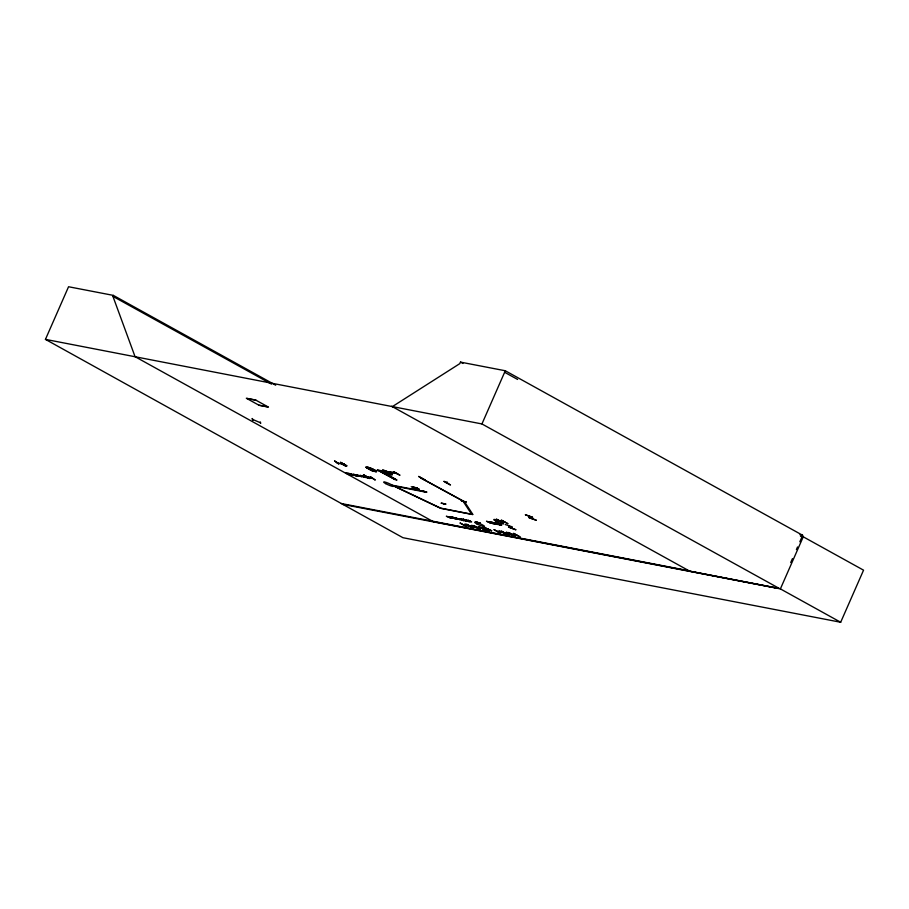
<?xml version="1.0" encoding="UTF-8"?>
<svg xmlns="http://www.w3.org/2000/svg" width="909" height="909" viewBox="0 0 909 909"><rect width="100%" height="100%" fill="white"/><g stroke="black" fill="none" stroke-linecap="round" stroke-linejoin="round"><path stroke-width="1.36" d="M260.69 423.435L260.451 422.06M346.09 466.34L341.67 463.34L345.704 466.237M426.707 492.087L421.742 490.883L426.719 492.042M480.202 523.073L475.589 522.061L480.293 522.982M370.372 476.827L374.928 479.816M370.633 476.918L375.19 480.02M365.736 467.181L372.27 470.805L365.918 467.237M425.173 480.066L418.617 476.407L425.253 480.1M443.956 481.361L450.489 484.986L444.149 481.406M507.926 523.675L501.302 520.107L507.665 523.641M464.965 523.879L471.362 527.413M478.748 526.584L485.133 530.14L478.748 526.595M498.973 530.549L505.563 534.151M506.427 532.049L512.551 535.549M513.562 533.39L520.141 536.969L513.744 533.435M368.759 468.885A5.363 0.773 23.7 0 1 369.679 467.817A5.363 0.773 23.7 0 1 376.565 471.635A5.386 0.773 23.7 0 1 368.759 468.874A5.386 0.773 23.7 0 1 369.668 467.805A5.386 0.773 23.7 0 1 376.587 471.635A5.363 0.773 23.7 0 1 368.759 468.885L368.759 468.749M385.689 483.622A5.386 0.773 23.7 0 1 386.598 482.554A5.386 0.773 23.7 0 1 393.517 486.383A5.386 0.773 23.7 0 1 385.689 483.622L385.7 483.474M476.714 523.8A5.386 0.773 23.7 0 1 477.634 522.732A5.386 0.773 23.7 0 1 484.542 526.561A5.386 0.773 23.7 0 1 476.714 523.8L476.736 523.652M528.89 517.482L536.196 520.175M529.015 517.71L536.185 520.221M515.733 529.64L508.483 527.038L515.846 529.833M491.633 530.822L483.952 527.265L491.712 530.811M800.499 536.276L803.249 536.81L863.55 570.17L840.677 622.256L402.948 537.708L45.45 339.375L68.561 286.744L113.364 295.391L275.688 385.2M777.945 588.214L433.15 521.607L135.066 356.692L112.932 296.368L113.364 295.391M799.829 541.787L802.67 535.299L505.29 370.758L460.477 362.112L459.818 363.623L392.324 406.63M447.455 482.463L446.399 482.986L446.785 482.224C448.83 482.611 445.16 483.918 447.501 482.463M446.728 483.145L446.751 482.236M45.45 339.375L481.94 423.946L505.29 370.758M790.716 562.535L792.421 558.649M796.409 549.57L797.545 546.968M342.648 504.347L780.388 588.896L803.249 536.81M489.417 531.322L481.77 527.72M505.268 524.527L512.369 526.913M532.492 517.255L525.311 514.767L532.674 517.323M466.351 526.493L459.965 522.948L466.601 526.561M473.566 525.584L480.225 529.072M472.964 527.765L466.567 524.232L473.214 527.834M479.963 529.118L473.612 525.55M493.985 529.64L500.62 533.253L494.235 529.708M507.631 534.583L501.234 531.061L507.87 534.572M514.948 536.003L508.551 532.481L515.187 535.992M340.455 462.295L347.022 465.931L340.67 462.397M393.302 471.612L399.687 475.112M393.552 471.601L399.88 475.146M502.938 522.641L496.337 519.119L502.722 522.63M363.452 474.748L368.372 477.941L363.782 474.782M338.523 463.885L334.546 460.954M334.842 461.033L338.875 463.92M391.79 472.748L387.132 471.805M441.251 503.109L445.978 504.131L441.274 503.211M461.386 500.904L466.431 502.041L461.727 501.109M252.111 418.492L252.679 420.106L252.452 418.594M377.599 470.044L395.381 479.691L377.258 469.964L378.076 470.112M379.826 470.294L396.779 480.009M361.441 475.85L366.452 477.634L363.214 476.191L364.009 476.748M470.851 521.709C468.737 519.948 465.624 519.641 470.317 521.709C464.385 518.312 474.089 522.811 471.044 521.709M361.782 476.032L364.089 477.1M485.531 529.402L487.565 528.993M485.895 529.572L487.906 529.163M454.216 518.437L450.228 516.607L454.989 518.744L451.409 517.221L452.83 517.664M456.091 518.8L453.83 517.789L454.705 518.028M466.874 520.88L464.601 519.891L465.488 520.107M396.017 473.294L397.313 473.612M387.359 471.93L391.779 472.771M492.576 522.448L494.587 523.379L493.257 522.595M463.329 524.709L467.965 525.629M468.124 525.754L463.647 524.891M474.725 527.027L470.18 526.129M476.941 527.334L481.44 528.334M481.725 528.379L477.123 527.481M501.495 532.208L502.143 532.447M504.609 532.799L509.483 533.867L508.756 533.606M511.96 534.242L516.801 535.276M516.085 535.037L516.744 535.265M343.795 464.101L344.5 464.34M344.409 464.329L343.772 464.09M503.881 521.709L495.95 520.05L500.768 520.971M528.947 516.153L532.538 518.869M351.59 474.032L354.044 475.543M367.702 477.759L364.714 476.43L368.213 478.02M417.572 488.678L414.584 487.349L418.083 488.928M366.009 476.339L372.292 478.259M372.633 478.441L366.213 476.475M469.908 526.004L474.407 526.845M504.609 521.948L500.052 521.073M336.819 462.511L343.761 464.851L343.193 464.669M246.953 398.483L255.759 400.187M259.02 405.164L267.837 406.857M799.954 534.776L802.67 535.299M387.552 471.68L388.211 471.805M360.384 475.259L364.293 477.282M347.34 473.078L350.556 474.964M359.509 475.43L361.759 476.759L357.101 474.964L361.203 476.532L360.657 476.18M354.953 475.327L356.339 475.725M367.929 477.839L369.02 478.043M411.232 486.701L415.333 488.633L412.766 487.451M412.493 487.394L414.799 488.417L414.22 488.349M464.204 501.609L420.617 477.861L463.988 501.563M494.837 522.777L497.882 524.584M496.484 523.698L497.621 523.914C490.201 520.05 506.552 527.731 496.882 523.914M489.792 522.88L491.224 523.3L486.508 521.221L489.497 522.425L488.894 522.38M450.591 516.982L449.989 516.994L451.603 517.664M456.557 518.141L460.056 519.721L455.17 517.971L458.375 519.369L457.693 518.88M459.193 518.653L462.238 520.448M463.226 519.425L466.647 521.312L465.851 521.005M467.01 520.164L469.396 521.891L465.556 519.88L468.692 521.255L468.146 520.891M457.466 518.755L455.67 518.164L456.807 518.414M460.84 519.562L461.977 519.778C454.568 515.926 470.907 523.595 461.249 519.778M450.387 517.914L450.932 518.21L446.33 516.232L452.796 518.278L450.285 516.926L450.909 517.266M451.557 518.085L450.978 517.971C453.352 518.687 444.376 515.039 451.943 517.846M471.748 525.243L477.884 528.731M502.154 532.435L497.314 531.424M341.011 503.472L689.011 570.784M778.195 588.339L689.715 571.17L391.631 406.243M464.863 501.984L464.079 501.62M444.421 504.086L443.626 503.722M498.109 520.437L497.507 520.107L498.371 520.505M477.055 522.198L477.861 522.584M509.37 526.152L508.767 525.766L511.96 528.243M512.176 528.459L509.017 525.856M259.747 422.401C262.667 423.799 249.85 418.129 253.384 419.765M336.887 462.533L337.387 462.692M451.33 517.869L452.034 517.891M389.859 472.521L390.495 472.862M363.225 476.827L364.679 477.327L363.884 476.748M349.238 474.123C352.135 475.191 345.272 471.657 350.124 474.203M450.546 517.073L448.421 516.619L450.455 517.869M349.59 474.328L350.715 474.612L349.295 473.464L352.499 474.941L350.056 474.055M492.973 522.539C490.655 521.755 496.405 524.459 492.621 522.505M492.758 522.982L491.86 522.777L493.371 523.561M493.394 523.652L494.291 523.868L492.962 523.073M481.804 527.663L489.519 531.322M498.337 524.061L501.677 525.232L497.314 523.323L499.291 523.914L497.871 523.516L498.371 523.959M504.62 372.281L517.619 379.451M460.477 362.112L462.954 363.475M780.388 588.896L840.677 622.256M481.94 423.946L779.331 588.475M112.932 296.368L271.541 384.121M379.144 470.339L396.756 479.986M368.452 477.941L366.27 476.736L368.281 478.032M368.804 478.134L369.531 478.532L368.486 478.077M355.476 475.43L352.987 474.168L355.305 475.532M355.817 475.623L357.442 476.293L355.521 475.566M353.84 475.123L353.101 475.1M423.276 491.065L424.014 491.405M488.644 521.596L492.644 523.561L488.644 521.596M349.76 473.669L352.01 474.759L349.817 473.669M356.101 474.896L358.339 475.986L356.101 474.896M363.714 476.373L365.963 477.452L363.77 476.361M413.584 487.281L415.833 488.372L413.64 487.281M453.307 517.551L456.852 519.107L452.103 516.971L454.352 517.835L453.375 517.551M464.09 519.641L467.646 521.198L462.886 519.05L465.135 519.914L464.158 519.63M347.079 473.634C353.578 476.861 342.352 470.737 347.193 473.612M355.624 474.68L358.839 476.168L355.624 474.68M413.118 487.076L416.322 488.553L413.209 487.065M457.909 519.175L456.511 518.687L457.897 519.187M464.272 520.403L461.511 519.141L464.272 520.403M489.156 521.8L492.167 523.334L489.156 521.8M416.14 487.644L419.401 489.451L416.208 487.644M393.552 485.906L439.876 507.949L472.862 514.46L464.715 502.041L463.204 501.427L471.339 513.846L472.578 514.539L441.479 508.529L392.302 485.213L423.412 491.224L424.651 491.917L393.552 485.906M357.067 475.702L354.033 474.373L357.089 475.702M395.96 473.157L388.279 471.703L396.529 473.464L395.96 473.157M255.668 400.04L246.328 398.233L259.11 405.312L268.45 407.107L255.668 400.04M491.03 522.05L495.7 524.163L491.03 522.05M495.78 521.141A5.386 0.773 23.7 0 0 503.609 523.902A5.386 0.773 23.7 0 0 496.689 520.073A5.386 0.773 23.7 0 0 495.78 521.141M384.439 471.907A5.386 0.773 23.7 0 0 392.268 474.657A5.386 0.773 23.7 0 0 385.348 470.828A5.386 0.773 23.7 0 0 384.439 471.907A5.363 0.773 23.7 0 0 392.245 474.668A5.363 0.773 23.7 0 0 385.359 470.851A5.363 0.773 23.7 0 0 384.439 471.919"/></g></svg>
